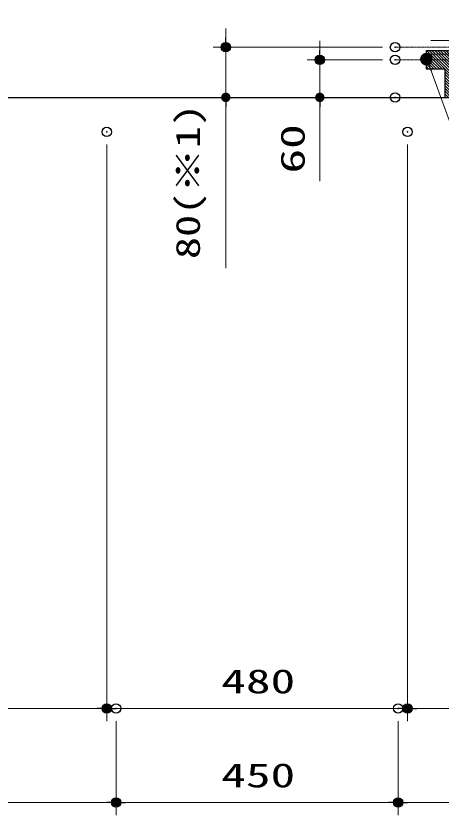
# Model space of a CAD drawing. Units: millimetres, scale not verified. Extents: x -9797 to 9797, y -4555 to 4555.
# Drawn here: x -7403 to -6725, y -3006 to -1731 of the extents above; entities that cross this region are included whole.
import ezdxf
from ezdxf.enums import TextEntityAlignment as Align

# ---------------------------------------------------------------- set-up
doc = ezdxf.new("R2010")
doc.units = ezdxf.units.MM
doc.header["$LTSCALE"] = 30
doc.header["$PDMODE"] = 32
doc.header["$PDSIZE"] = 15
for name, pattern in [('USER1', [0.375, 0.25, -0.125]), ('USER3', [2, 1.25, -0.25, 0.25, -0.25]), ('USER4', [1.75, 1, -0.25, 0.25, -0.25])]:
    doc.linetypes.add(name, pattern=pattern)
for name, color, linetype, lineweight in [('0-0_0', 7, 'Continuous', 25), ('0-1_細線ﾚｲﾔｰ', 91, 'USER1', 9), ('0-2_寸法ﾚｲﾔｰ', 30, 'Continuous', 13), ('0-3_DEFPOINTS', 7, 'Continuous', 25), ('0-5_KABE', 4, 'Continuous', 25)]:
    doc.layers.add(name, color=color, linetype=linetype, lineweight=lineweight)
doc.styles.add('ＭＳ ゴシック', font='')
doc.styles.get('ＭＳ ゴシック').set_extended_font_data('MS Gothic')

# ---------------------------------------------------------------- blocks, each defined once
blk = doc.blocks.new('_DOT')
at = {"layer": '0-0_0', "color": 30}
blk.add_line((-15, 0), (-30, 0), dxfattribs=at)
for points in [[(0, 0), (-15, 0), (-14.88, 1.88)], [(0, 0), (-14.88, -1.88), (-15, 0)], [(0, 0), (-14.88, 1.88), (-14.53, 3.73)], [(0, 0), (-14.53, -3.73), (-14.88, -1.88)], [(0, 0), (-14.53, 3.73), (-13.95, 5.52)], [(0, 0), (-13.95, -5.52), (-14.53, -3.73)], [(0, 0), (-13.95, 5.52), (-13.14, 7.23)], [(0, 0), (-13.14, -7.23), (-13.95, -5.52)], [(0, 0), (-13.14, 7.23), (-12.14, 8.82)], [(0, 0), (-12.14, -8.82), (-13.14, -7.23)], [(0, 0), (-12.14, 8.82), (-10.93, 10.27)], [(0, 0), (-10.93, -10.27), (-12.14, -8.82)], [(0, 0), (-10.93, 10.27), (-9.56, 11.56)], [(0, 0), (-9.56, -11.56), (-10.93, -10.27)], [(0, 0), (-9.56, 11.56), (-8.04, 12.66)], [(0, 0), (-8.04, -12.66), (-9.56, -11.56)], [(0, 0), (-8.04, 12.66), (-6.39, 13.57)], [(0, 0), (-6.39, -13.57), (-8.04, -12.66)], [(0, 0), (-6.39, 13.57), (-4.64, 14.27)], [(0, 0), (-4.64, -14.27), (-6.39, -13.57)], [(0, 0), (-4.64, 14.27), (-2.81, 14.73)], [(0, 0), (-2.81, -14.73), (-4.64, -14.27)], [(0, 0), (-2.81, 14.73), (-0.94, 14.97)], [(0, 0), (-0.94, -14.97), (-2.81, -14.73)], [(0, 0), (-0.94, 14.97), (0.94, 14.97)], [(0, 0), (0.94, -14.97), (-0.94, -14.97)], [(0, 0), (0.94, 14.97), (2.81, 14.73)], [(0, 0), (2.81, 14.73), (4.64, 14.27)], [(0, 0), (4.64, 14.27), (6.39, 13.57)], [(0, 0), (6.39, 13.57), (8.04, 12.66)], [(0, 0), (8.04, 12.66), (9.56, 11.56)], [(0, 0), (9.56, 11.56), (10.93, 10.27)], [(0, 0), (10.93, 10.27), (12.14, 8.82)], [(0, 0), (12.14, 8.82), (13.14, 7.23)], [(0, 0), (13.14, 7.23), (13.95, 5.52)], [(0, 0), (13.95, 5.52), (14.53, 3.73)], [(0, 0), (14.53, 3.73), (14.88, 1.88)], [(0, 0), (14.88, 1.88), (15, 0)], [(0, 0), (2.81, -14.73), (0.94, -14.97)], [(0, 0), (4.64, -14.27), (2.81, -14.73)], [(0, 0), (6.39, -13.57), (4.64, -14.27)], [(0, 0), (8.04, -12.66), (6.39, -13.57)], [(0, 0), (9.56, -11.56), (8.04, -12.66)], [(0, 0), (10.93, -10.27), (9.56, -11.56)], [(0, 0), (12.14, -8.82), (10.93, -10.27)], [(0, 0), (13.14, -7.23), (12.14, -8.82)], [(0, 0), (13.95, -5.52), (13.14, -7.23)], [(0, 0), (14.53, -3.73), (13.95, -5.52)], [(0, 0), (14.88, -1.88), (14.53, -3.73)], [(0, 0), (15, 0), (14.88, -1.88)]]:
    blk.add_solid(points, dxfattribs=at)
blk = doc.blocks.new('A$C5C1B39B1')
at = {"layer": '0-0_0', "color": 1}
for p, q in [((-450, 2177.6), (-377.6, 2250)), ((-450, 2045), (-245, 2250)), ((-450, 1912.4), (-112.4, 2250)), ((-429.8, 1800), (0, 2229.8)), ((-297.3, 1800), (0, 2097.3)), ((-164.7, 1800), (0, 1964.7)), ((0, 2229.8), (20.2, 2250)), ((0, 2097.3), (152.7, 2250)), ((0, 1964.7), (285.3, 2250)), ((0, 1832.1), (417.9, 2250)), ((100.5, 1800), (550.5, 2250)), ((233.1, 1800), (683.1, 2250)), ((365.6, 1800), (815.6, 2250)), ((498.2, 1800), (948.2, 2250)), ((630.8, 1800), (1080.8, 2250)), ((763.4, 1800), (1213.4, 2250)), ((896, 1800), (1346, 2250)), ((1028.6, 1800), (1350, 2121.4)), ((1161.1, 1800), (1350, 1988.9)), ((-450, 1779.8), (-429.8, 1800)), ((-450, 1647.3), (-297.3, 1800)), ((-450, 1514.7), (-164.7, 1800)), ((-450, 1382.1), (-32.1, 1800)), ((-450, 1249.5), (0, 1699.5)), ((-450, 1116.9), (0, 1566.9)), ((-32.1, 1800), (0, 1832.1)), ((0, 1699.5), (100.5, 1800)), ((0, 1566.9), (233.1, 1800)), ((0, 1434.4), (365.6, 1800)), ((0, 1301.8), (498.2, 1800)), ((0, 1169.2), (630.8, 1800)), ((0, 1036.6), (763.4, 1800)), ((0, 904), (896, 1800)), ((578.6, 1350), (1028.6, 1800)), ((711.1, 1350), (1161.1, 1800)), ((843.7, 1350), (1293.7, 1800)), ((976.3, 1350), (1350, 1723.7)), ((1108.9, 1350), (1350, 1591.1)), ((1293.7, 1800), (1350, 1856.3)), ((-450, 984.4), (0, 1434.4)), ((-450, 851.8), (0, 1301.8)), ((-450, 719.2), (0, 1169.2)), ((0, 771.4), (450, 1221.4)), ((1241.5, 1350), (1350, 1458.5)), ((-450, 586.6), (0, 1036.6)), ((-450, 454), (0, 904)), ((-450, 321.4), (0, 771.4)), ((0, 638.9), (450, 1088.9)), ((0, 506.3), (450, 956.3)), ((0, 373.7), (450, 823.7)), ((-450, 188.9), (0, 638.9)), ((-450, 56.3), (0, 506.3)), ((0, 241.1), (450, 691.1)), ((0, 108.5), (450, 558.5)), ((24.1, 0), (450, 425.9)), ((-373.7, 0), (0, 373.7)), ((-241.1, 0), (0, 241.1)), ((-108.5, 0), (0, 108.5)), ((156.6, 0), (450, 293.4)), ((289.2, 0), (450, 160.8)), ((421.8, 0), (450, 28.2))]:
    blk.add_line(p, q, dxfattribs=at)
at = {"layer": '0-0_0'}
blk.add_lwpolyline([(450, 0), (450, 1350), (1350, 1350), (1350, 2250), (-450, 2250), (-450, 0)], dxfattribs=at)
at = {"layer": '0-1_細線ﾚｲﾔｰ', "linetype": 'USER4'}
for p, q in [((0, -1500), (0, 3750)), ((2850, 1800), (-1950, 1800))]:
    blk.add_line(p, q, dxfattribs=at)
blk = doc.blocks.new('A$C5C1B39C9')
at = {"layer": '0-1_細線ﾚｲﾔｰ'}
for p, q in [((-210, 3856.8), (-210, 3781.8)), ((210, 3856.8), (210, 3781.8)), ((-539.3, 3609.4), (-555, 3451.8)), ((884.7, 3451.8), (-555, 3451.8)), ((-255, 3781.8), (-378.4, 3770.7)), ((-255, 3781.8), (255, 3781.8)), ((-142.5, 3450.9), (-142.5, 3272.6)), ((142.5, 3451.8), (142.5, 3272.6)), ((-165, 3272.6), (-360, 3092.6)), ((-360, 3092.6), (360, 3092.6)), ((165, 3272.6), (-165, 3272.6)), ((165, 3272.6), (360, 3092.6)), ((-375, 2852.6), (375, 2852.6)), ((-360, 1948.6), (-360, 2852.6)), ((360, 2701.2), (360, 2852.6)), ((360, 2701.2), (675, 2701.2)), ((1035, 2716.8), (2953.1, 2716.8)), ((1035, 2075.5), (2953.1, 2075.5)), ((441, 1546.8), (-441, 1546.8)), ((-307.5, 1624.8), (-307.5, 0)), ((-307.5, 1461.6), (-306, 1546.8)), ((307.5, 1461.6), (306, 1546.8)), ((307.5, 1624.8), (307.5, 0))]:
    blk.add_line(p, q, dxfattribs=at)
at = {"layer": '0-1_細線ﾚｲﾔｰ', "linetype": 'USER4'}
blk.add_line((0, -1500), (0, 3300), dxfattribs=at)
at = {"layer": '0-1_細線ﾚｲﾔｰ', "linetype": 'USER3'}
blk.add_line((4650, 2400), (-1098.8, 2400), dxfattribs=at)
at = {"layer": '0-1_細線ﾚｲﾔｰ'}
for points in [[(360, 1918.6), (360, 2072.5), (675, 2072.5)], [(-417.1, 1810.7), (-441, 1786.8), (-441, 1546.8)], [(417.1, 1780.7), (441, 1756.8), (441, 1546.8)]]:
    blk.add_lwpolyline(points, dxfattribs=at)
for centre, radius, start, end in [((-0.3, 3458.7), 450, 111.47058, 117.77649), ((0, 3145.8), 750, 77.29096, 102.70904), ((0.3, 3458.7), 450, 62.22351, 68.52942), ((-360.2, 3591.6), 180, 95.80115, 174.3266), ((-167.4, -1601.6), 5400, 80.53149, 85.51361), ((691.3, 3547.3), 180, 7.12494, 80.53149), ((-278, 2967), 150, 123.14417, 229.703), ((278, 2967), 150, 310.29703, 56.85583), ((855, 2440.2), 330, 56.94427, 123.05573), ((-555, 1948.6), 195, 314.99994, 0), ((555, 1918.6), 195, 180.00104, 225), ((-332, 1685.4), 150, 42.56357, 100.77432), ((0, 914.5), 900, 75.75171, 104.24823), ((315.7, 1670.1), 150, 71.62445, 128.89593)]:
    blk.add_arc(centre, radius, start, end, dxfattribs=at)

msp = doc.modelspace()

# ---------------------------------------------------------------- linework, layer by layer
at = {"layer": '0-2_寸法ﾚｲﾔｰ'}
for p, q in [((-7068.51, -1765.93), (-7068.51, -1750.93)), ((-6918.51, -1785.93), (-6918.51, -1770.93)), ((-6818.51, -1780.93), (-7088.51, -1780.93)), ((-7068.51, -1860.93), (-7068.51, -1780.93)), ((-6818.51, -1800.93), (-6938.51, -1800.93)), ((-6918.51, -1860.93), (-6918.51, -1800.93)), ((-6818.51, -1860.93), (-7088.51, -1860.93)), ((-7068.51, -1860.93), (-7068.51, -2133.21)), ((-6818.51, -1860.93), (-6938.51, -1860.93)), ((-6918.51, -1860.93), (-6918.51, -1994.74)), ((-7068.51, -1875.93), (-7068.51, -1890.93)), ((-6918.51, -1875.93), (-6918.51, -1890.93)), ((-7258.51, -1935.93), (-7258.51, -2855.93)), ((-7258.51, -1935.93), (-7258.51, -2855.93)), ((-6778.51, -1935.93), (-6778.51, -2855.93)), ((-6778.51, -1935.93), (-6778.51, -2855.93)), ((-8263.51, -2835.93), (-7273.51, -2835.93)), ((-6793.51, -2835.93), (-7243.51, -2835.93)), ((-5653.51, -2835.93), (-6763.51, -2835.93)), ((-7243.51, -2855.93), (-7243.51, -3005.93)), ((-7243.51, -2855.93), (-7243.51, -3005.93)), ((-6793.51, -2855.93), (-6793.51, -3005.93)), ((-6793.51, -2855.93), (-6793.51, -3005.93)), ((-8278.51, -2985.93), (-7258.51, -2985.93)), ((-6808.51, -2985.93), (-7228.51, -2985.93)), ((-5638.51, -2985.93), (-6778.51, -2985.93))]:
    msp.add_line(p, q, dxfattribs=at)
msp.add_lwpolyline([(-6128.29, -2251.15), (-6583.51, -2251.15), (-6740.93, -1818.54)], dxfattribs=at)
at = {"layer": '0-3_DEFPOINTS'}
for p in [(-7068.51, -1780.93), (-6798.51, -1780.93), (-6918.51, -1800.93), (-6798.51, -1800.93), (-6798.51, -1860.93), (-7258.51, -1915.93), (-7258.51, -1915.93), (-6778.51, -1915.93), (-6778.51, -1915.93), (-7258.51, -2835.93), (-7258.51, -2835.93), (-7243.51, -2835.93), (-6793.51, -2835.93), (-6793.51, -2835.93), (-6778.51, -2835.93), (-7243.51, -2985.93), (-7243.51, -2985.93), (-6793.51, -2985.93)]:
    msp.add_point(p, dxfattribs=at)
at = {"layer": '0-5_KABE'}
msp.add_line((-8458.51, -1860.93), (-5458.51, -1860.93), dxfattribs=at)

# ---------------------------------------------------------------- block references
at = {"layer": '0-1_細線ﾚｲﾔｰ', "xscale": -0.03333333, "yscale": 0.03333333}
for name, p in [('A$C5C1B39C9', (-6643.51, -1860.93)), ('A$C5C1B39B1', (-6703.51, -1860.93))]:
    msp.add_blockref(name, p, dxfattribs=at)
at = {"layer": '0-2_寸法ﾚｲﾔｰ'}
for p, xscale, yscale, rotation in [((-7068.51, -1780.93), 0.5, 0.5, 270), ((-6918.51, -1800.93), 0.5, 0.5, 270), ((-6748.51, -1800.04), 0.6666667, 0.6666667, 112.29867), ((-7068.51, -1860.93), 0.5, 0.5, 90), ((-6918.51, -1860.93), 0.5, 0.5, 90), ((-7258.51, -2835.93), 0.5, 0.5, 180), ((-6778.51, -2835.93), 0.5, 0.5, 180), ((-7243.51, -2985.93), 0.5, 0.5, 180), ((-6793.51, -2985.93), 0.5, 0.5, 180)]:
    msp.add_blockref('_DOT', p, dxfattribs=dict(at, xscale=xscale, yscale=yscale, rotation=rotation))
at = {"layer": '0-2_寸法ﾚｲﾔｰ', "xscale": 0.5, "yscale": 0.5}
for p in [(-7258.51, -2835.93), (-6778.51, -2835.93), (-7243.51, -2985.93), (-6793.51, -2985.93)]:
    msp.add_blockref('_DOT', p, dxfattribs=at)

# ---------------------------------------------------------------- texts
at = {"layer": '0-2_寸法ﾚｲﾔｰ', "style": 'ＭＳ ゴシック'}
for s, height, width, p in [('80(※1)', 38.48, 1.35, (-7098.26, -2118.93)), ('60', 38.49, 1.5, (-6931.11, -1982.36))]:
    msp.add_text(s, height=height, rotation=90, dxfattribs=dict(at, width=width)).set_placement(p, align=Align.BOTTOM_LEFT)
at = {"layer": '0-2_寸法ﾚｲﾔｰ', "style": 'ＭＳ ゴシック', "width": 1.5}
for s, p in [('480', (-7075.66, -2823.33)), ('450', (-7075.66, -2973.33))]:
    msp.add_text(s, height=38.49, dxfattribs=at).set_placement(p, align=Align.BOTTOM_LEFT)

doc.saveas('drawing.dxf')
